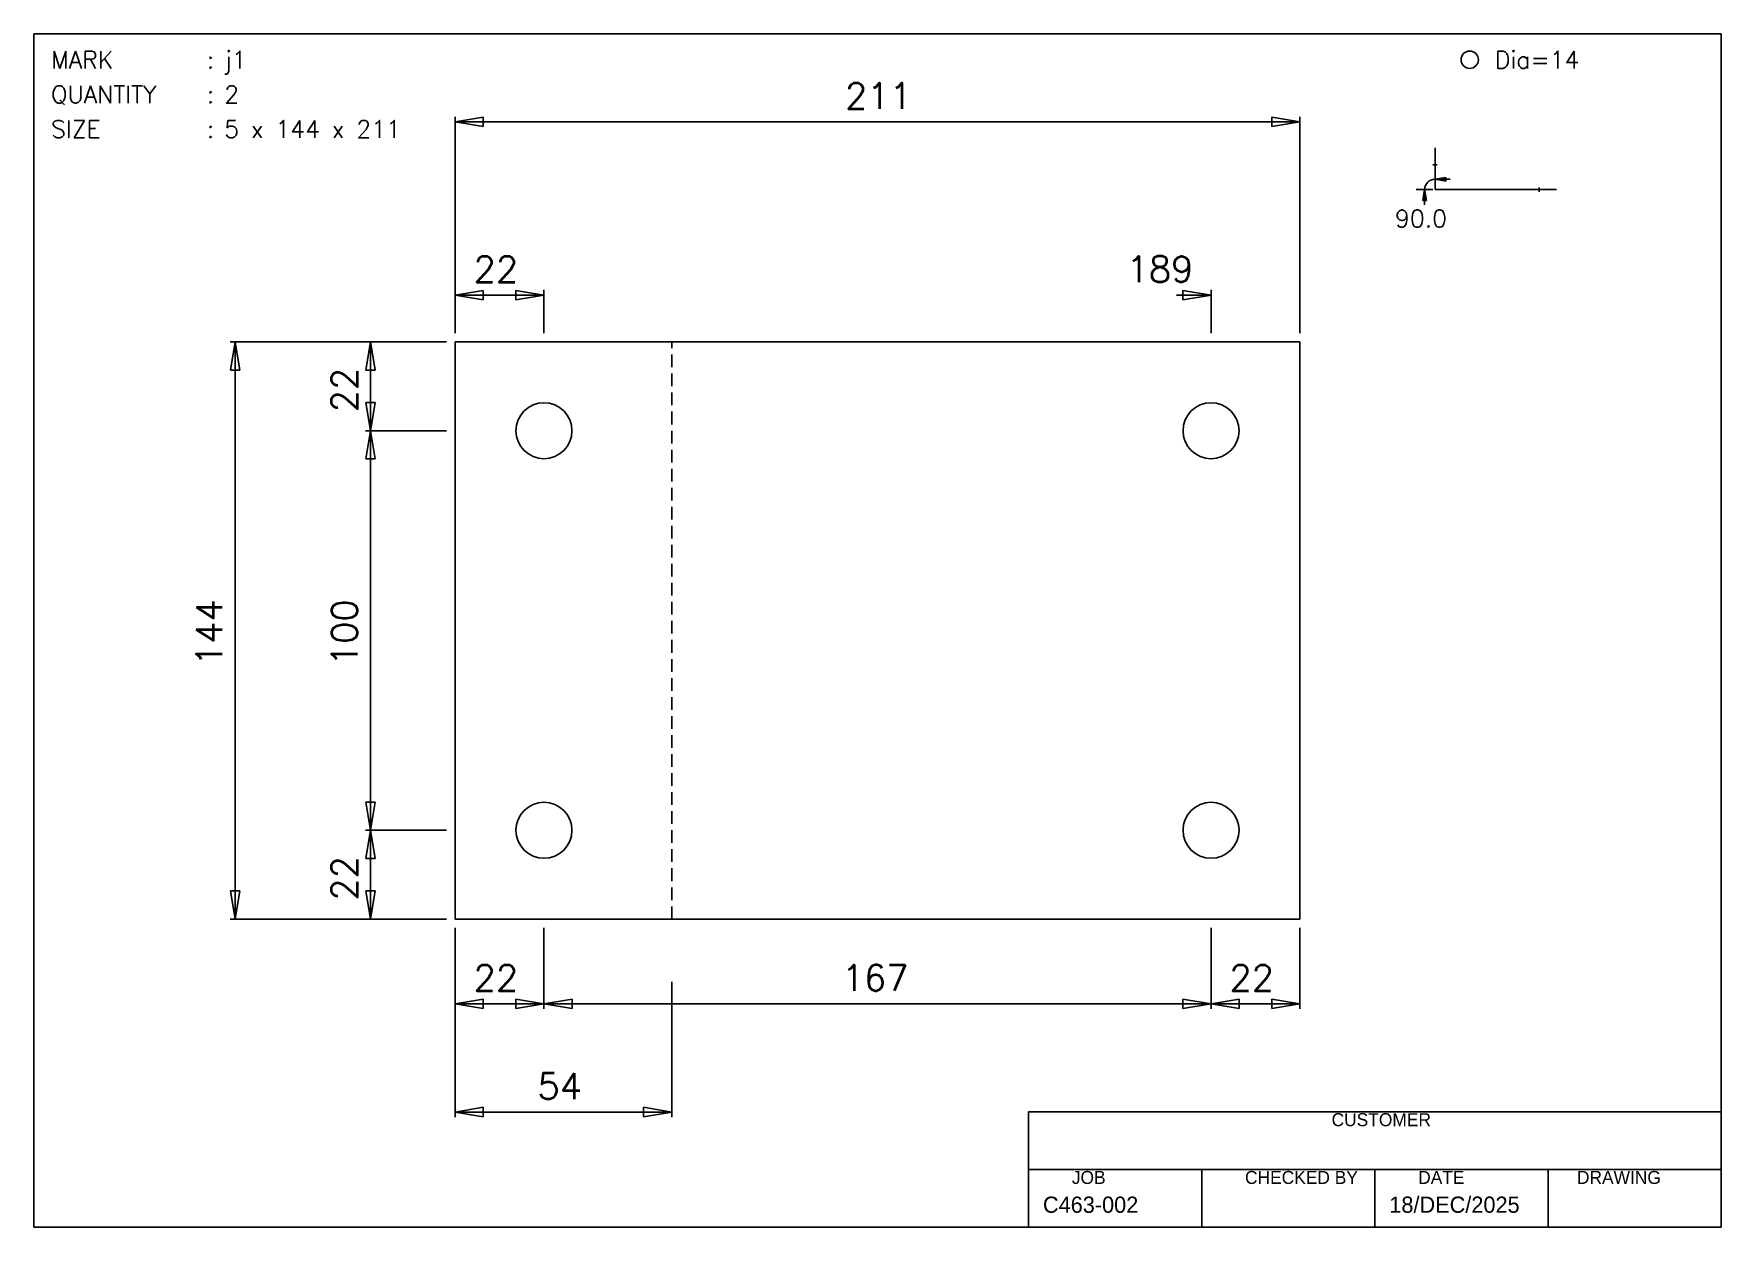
# Model space of a CAD drawing. Extents: x 0 to 297, y 0 to 210.
import ezdxf

# ---------------------------------------------------------------- set-up
doc = ezdxf.new("R2010")
doc.units = 0
doc.header["$LTSCALE"] = 0.125
doc.linetypes.add('CONTIN', pattern=[0])
doc.linetypes.add('DASHED', pattern=[38.1, 25.4, -12.7])
doc.layers.get('0').update_dxf_attribs({"linetype": 'CONTIN'})
for name, color, linetype in [('1', 7, 'CONTIN'), ('10', 7, 'CONTIN'), ('11', 7, 'CONTIN'), ('13', 2, 'CONTIN'), ('2', 7, 'CONTIN'), ('21', 7, 'CONTIN'), ('22', 7, 'CONTIN'), ('6', 4, 'CONTIN'), ('7', 3, 'DASHED')]:
    doc.layers.add(name, color=color, linetype=linetype)
doc.styles.add('SIMPLEX', font='SIMPLEX')

# ---------------------------------------------------------------- blocks, each defined once
blk = doc.blocks.new('CIRCLE')
blk.add_circle((0, 0), 25.4)
blk = doc.blocks.new('ARROW')
for p, q in [((0, 0), (-7.042, 1.174)), ((-7.042, 1.174), (-7.042, -1.174)), ((0, 0), (-7.042, -1.174))]:
    blk.add_line(p, q)
blk = doc.blocks.new('PLATE', base_point=(148.5, 105))
at = {"layer": '13'}
for p, q in [((42.775, 177.225), (42.775, 32.775)), ((254.225, 177.225), (42.775, 177.225)), ((254.225, 32.775), (254.225, 177.225)), ((42.775, 32.775), (254.225, 32.775))]:
    blk.add_line(p, q, dxfattribs=at)
at = {"layer": '2'}
for p, q in [((42.775, 179.392), (42.775, 233.561)), ((254.225, 179.392), (254.225, 233.561)), ((42.775, 232.29), (254.225, 232.29)), ((42.775, 179.392), (42.775, 190.225)), ((65.005, 179.392), (65.005, 190.225)), ((231.995, 179.392), (231.995, 190.225)), ((42.775, 188.955), (65.005, 188.955)), ((223.328, 188.955), (231.995, 188.955)), ((40.622, 177.225), (-13.547, 177.23)), ((-12.29, 32.78), (-12.277, 177.23)), ((40.61, 177.225), (20.297, 177.227)), ((21.565, 155.007), (21.567, 177.227)), ((40.608, 155.005), (20.295, 155.007)), ((40.618, 155.005), (20.305, 155.007)), ((21.565, 55.007), (21.575, 155.007)), ((40.608, 55.005), (20.295, 55.007)), ((40.61, 55.005), (20.297, 55.007)), ((21.565, 32.777), (21.567, 55.007)), ((40.608, 32.775), (-13.56, 32.78)), ((40.608, 32.775), (20.295, 32.777)), ((42.775, 30.608), (42.775, 10.295)), ((65.005, 30.608), (65.005, 10.295)), ((65.005, 30.608), (65.005, 10.295)), ((231.995, 30.608), (231.995, 10.295)), ((231.995, 30.608), (231.995, 10.295)), ((254.225, 30.608), (254.225, 10.295)), ((42.775, 17.066), (42.775, -16.789)), ((96.995, 17.066), (96.995, -16.789)), ((42.775, 11.565), (65.005, 11.565)), ((65.005, 11.565), (231.995, 11.565)), ((231.995, 11.565), (254.225, 11.565)), ((42.775, -15.519), (96.995, -15.519))]:
    blk.add_line(p, q, dxfattribs=at)
at = {"layer": '7'}
blk.add_line((96.995, 32.775), (96.995, 177.225), dxfattribs=at)
at = {"layer": '2'}
for p, rotation in [((42.775, 232.29), 180), ((42.775, 188.955), 180), ((-12.277, 177.23), 89.994), ((21.567, 177.227), 89.994), ((21.565, 155.007), 269.994), ((21.575, 155.007), 89.994), ((21.565, 55.007), 269.994), ((21.567, 55.007), 89.994), ((-12.29, 32.78), 269.994), ((21.565, 32.777), 269.994), ((42.775, 11.565), 180), ((65.005, 11.565), 180), ((231.995, 11.565), 180), ((42.775, -15.519), 180)]:
    blk.add_blockref('ARROW', p, dxfattribs=dict(at, rotation=rotation))
for p in [(254.225, 232.29), (65.005, 188.955), (231.995, 188.955), (65.005, 11.565), (231.995, 11.565), (254.225, 11.565), (96.995, -15.519)]:
    blk.add_blockref('ARROW', p, dxfattribs=at)
at = {"layer": '6', "xscale": 0.276, "yscale": 0.276, "zscale": 0.276}
for p in [(65.005, 155.005), (231.995, 155.005), (65.005, 55.005), (231.995, 55.005)]:
    blk.add_blockref('CIRCLE', p, dxfattribs=at)
at = {"layer": '11', "style": 'SIMPLEX'}
for s, p in [('211', (140.375, 235.541)), ('22', (47.39, 192.206)), ('189', (210.869, 192.206)), ('22', (47.39, 14.815)), ('167', (139.562, 14.815)), ('22', (236.61, 14.815)), ('54', (63.385, -12.269))]:
    blk.add_text(s, height=6.5, dxfattribs=at).set_placement(p)
for s, p in [('22', (18.315, 159.617)), ('144', (-15.535, 96.068)), ('100', (18.319, 96.07)), ('22', (18.315, 37.392))]:
    blk.add_text(s, height=6.5, rotation=89.994, dxfattribs=at).set_placement(p)
blk = doc.blocks.new('ARROWP')
for p, q in [((0, 0), (-7.042, 1.174)), ((-7.042, 1.174), (-7.042, -1.174)), ((0, 0), (-7.042, -1.174))]:
    blk.add_line(p, q)
blk = doc.blocks.new('PCROSS')
at = {"layer": '10'}
for p, q in [((0, 0), (0, 12.712)), ((-0.635, 7.5), (0.635, 7.5)), ((0, 0), (36.863, 0)), ((31.651, 0.635), (31.651, -0.635))]:
    blk.add_line(p, q, dxfattribs=at)
at = {"layer": '2'}
for p, q in [((-5.718, 0), (-0.638, 0)), ((-3.178, 0), (-3.178, -4.572)), ((0, 3.178), (4.572, 3.178))]:
    blk.add_line(p, q, dxfattribs=at)
blk.add_arc((0, 0), 3.178, 90, 180, dxfattribs=at)
at = {"layer": '2', "xscale": 0.469, "yscale": 0.469, "zscale": 0.469}
for p, rotation in [((-3.178, 0), 90), ((0, 3.178), 180)]:
    blk.add_blockref('ARROWP', p, dxfattribs=dict(at, rotation=rotation))
at = {"layer": '21', "style": 'SIMPLEX'}
blk.add_text(' 90.0', height=5.266, dxfattribs=at).set_placement((-15.798, -11.418))

msp = doc.modelspace()

# ---------------------------------------------------------------- linework, layer by layer
for p, q in [((175.08, 20.32), (297, 20.32)), ((175.08, 20.32), (175.08, 0)), ((175.08, 10.16), (297, 10.16)), ((205.56, 10.16), (205.56, 0)), ((236.04, 10.16), (236.04, 0)), ((266.52, 10.16), (266.52, 0))]:
    msp.add_line(p, q)
at = {"layer": '22'}
for p, q in [((297, 210), (0, 210)), ((0, 210), (0, 0)), ((297, 0), (297, 210)), ((0, 0), (297, 0))]:
    msp.add_line(p, q, dxfattribs=at)

# ---------------------------------------------------------------- block references
at = {"layer": '1'}
for name, p, xscale, yscale, zscale in [('PLATE', (148.5, 105), 0.703, 0.703, 0.703), ('PCROSS', (246.635, 182.568), 0.579, 0.579, 0.579)]:
    msp.add_blockref(name, p, dxfattribs=dict(at, xscale=xscale, yscale=yscale, zscale=zscale))
at = {"layer": '6', "xscale": 0.06, "yscale": 0.06, "zscale": 0.06}
msp.add_blockref('CIRCLE', (252.731, 205.428), dxfattribs=at)

# ---------------------------------------------------------------- texts
for s, height, p in [('CUSTOMER', 2.286, (228.42, 17.78)), ('JOB', 2.286, (182.7, 7.62)), ('CHECKED BY', 2.286, (213.18, 7.62)), ('DATE', 2.286, (243.66, 7.62)), ('DRAWING', 2.286, (271.6, 7.62)), ('C463-002', 2.857, (177.62, 2.54)), ('18/DEC/2025', 2.857, (238.58, 2.54))]:
    msp.add_text(s, height=height).set_placement(p)
at = {"layer": '21', "style": 'SIMPLEX'}
for s, p in [('MARK', (3.048, 203.904)), (':', (30.48, 203.904)), ('j1', (33.528, 203.904)), ('Dia=14', (257.147, 203.904)), ('QUANTITY', (3.048, 197.808)), (':', (30.48, 197.808)), ('2', (33.528, 197.808)), ('SIZE', (3.048, 191.712)), (':', (30.48, 191.712)), ('5 x 144 x 211', (33.528, 191.712))]:
    msp.add_text(s, height=3.048, dxfattribs=at).set_placement(p)

doc.saveas('drawing.dxf')
